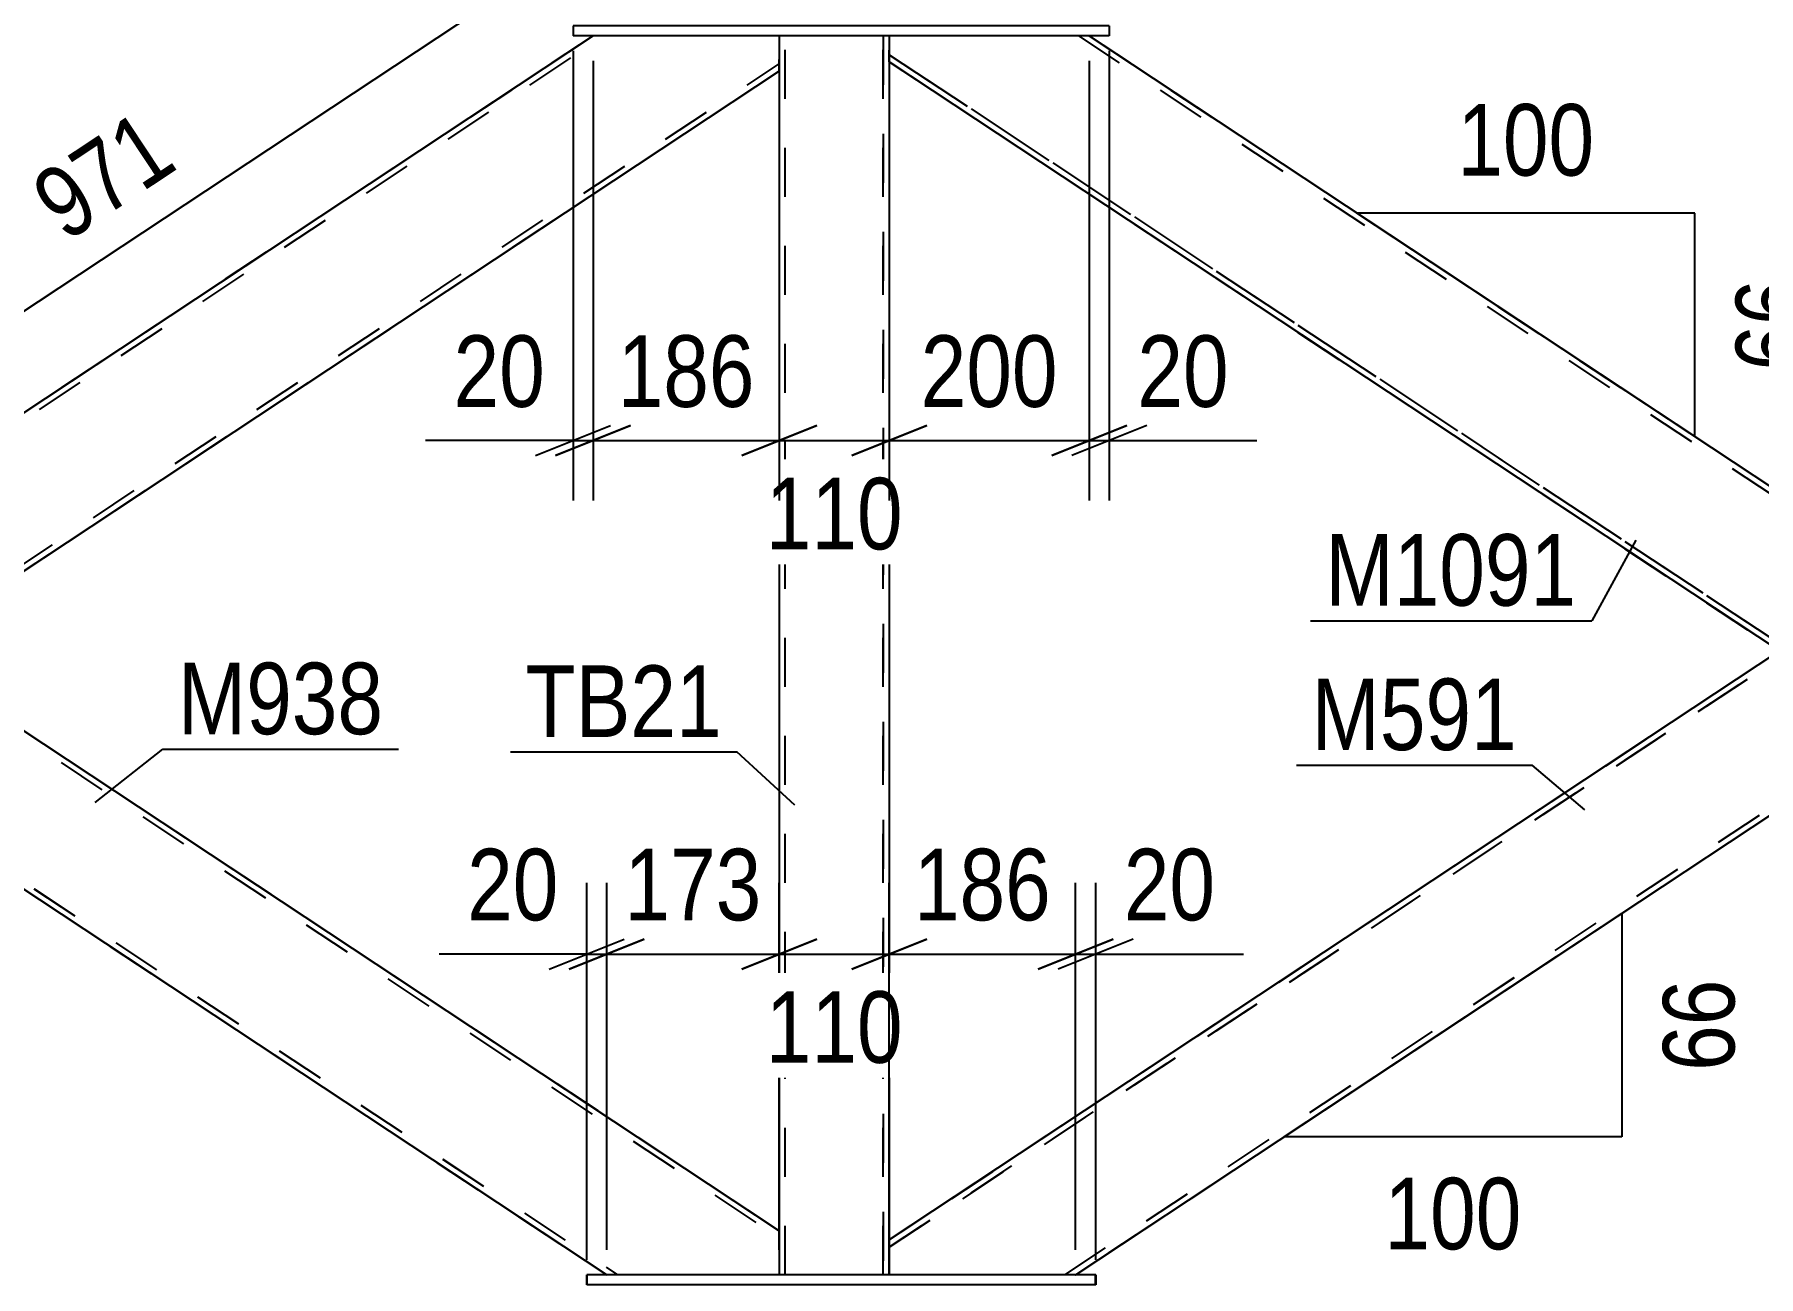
# Model space of a CAD drawing. Header units: millimetres. Extents: x -836 to 353, y -855 to -14.
# Drawn here: x -686.6 to -617.7, y -534.3 to -484.6 of the extents above; entities that cross this region are included whole.
import ezdxf

# ---------------------------------------------------------------- set-up
doc = ezdxf.new("R2010")
doc.units = ezdxf.units.MM
doc.linetypes.add('DXK_LINE_DOT2', pattern=[3.9198, 1.9599, -1.9599])
doc.styles.add('Arial Narrow', font='ARIALN.TTF', dxfattribs={"height": 0.2})

# ---------------------------------------------------------------- blocks, each defined once
blk = doc.blocks.new('Part-570393895-8430 - 8355')
at = {"color": 7, "linetype": 'DXK_LINE_DOT2'}
for p, q in [((-652.44, -484.704), (-656.841, -484.704)), ((-656.841, -484.704), (-656.841, -486.109)), ((-656.84, -484.704), (-656.84, -486.036)), ((-656.601, -534.263), (-656.601, -484.704)), ((-656.6, -534.263), (-656.6, -484.704)), ((-652.681, -534.263), (-652.681, -484.704)), ((-652.68, -484.704), (-652.68, -534.263)), ((-652.441, -484.704), (-652.441, -534.263)), ((-652.44, -484.704), (-652.44, -485.677)), ((-656.841, -532.499), (-656.841, -534.263)), ((-656.84, -532.572), (-656.84, -534.263)), ((-652.44, -532.932), (-652.44, -534.263)), ((-652.44, -534.263), (-656.841, -534.263))]:
    blk.add_line(p, q, dxfattribs=at)
at = {"color": 2, "linetype": 'Continuous'}
for p, q in [((-656.84, -486.036), (-656.84, -532.572)), ((-652.44, -485.677), (-652.44, -532.932)), ((-656.841, -486.109), (-656.841, -532.499))]:
    blk.add_line(p, q, dxfattribs=at)
blk = doc.blocks.new('Part-570393895-8460 - 8355')
at = {"color": 7, "linetype": 'DXK_LINE_DOT2'}
for p, q in [((-692.013, -509.388), (-696.542, -512.386)), ((-692.167, -509.49), (-696.451, -512.326)), ((-696.388, -512.284), (-692.103, -509.448)), ((-692.119, -509.459), (-692.167, -509.49)), ((-692.103, -509.448), (-692.119, -509.459)), ((-692.103, -509.448), (-692.103, -509.448)), ((-692.103, -509.448), (-656.84, -532.787)), ((-692.103, -509.448), (-656.84, -532.787)), ((-691.919, -509.326), (-692.013, -509.388)), ((-691.886, -509.304), (-691.919, -509.326)), ((-691.886, -509.304), (-656.84, -532.5)), ((-696.636, -512.448), (-696.669, -512.47)), ((-696.669, -512.47), (-663.742, -534.263)), ((-696.542, -512.386), (-696.636, -512.448)), ((-696.452, -512.326), (-696.435, -512.315)), ((-696.451, -512.326), (-696.452, -512.326)), ((-696.452, -512.326), (-663.307, -534.263)), ((-696.451, -512.326), (-663.307, -534.263)), ((-696.435, -512.315), (-696.388, -512.284)), ((-656.84, -532.5), (-656.84, -532.5)), ((-656.84, -532.5), (-656.84, -532.543)), ((-656.84, -532.543), (-656.84, -532.5)), ((-656.84, -532.543), (-656.84, -532.572)), ((-656.84, -532.668), (-656.84, -532.543)), ((-656.84, -532.787), (-656.84, -532.668)), ((-656.84, -532.787), (-656.84, -534.263)), ((-656.84, -532.787), (-656.84, -532.787)), ((-656.84, -532.809), (-656.84, -532.787)), ((-656.84, -532.787), (-656.84, -532.809)), ((-656.84, -532.872), (-656.84, -532.809)), ((-656.84, -532.809), (-656.84, -532.872)), ((-656.84, -532.872), (-656.84, -534.263)), ((-656.84, -532.872), (-656.84, -532.965)), ((-656.84, -532.965), (-656.84, -534.263)), ((-656.84, -534.263), (-663.742, -534.263))]:
    blk.add_line(p, q, dxfattribs=at)
at = {"color": 2, "linetype": 'Continuous'}
for p, q in [((-692.154, -509.482), (-696.4, -512.292)), ((-692.154, -509.482), (-691.919, -509.326)), ((-691.919, -509.326), (-691.885, -509.304)), ((-691.886, -509.304), (-691.885, -509.304)), ((-691.885, -509.304), (-656.84, -532.5)), ((-696.669, -512.47), (-696.636, -512.448)), ((-696.669, -512.47), (-696.669, -512.47)), ((-696.669, -512.47), (-663.742, -534.263)), ((-696.636, -512.448), (-696.541, -512.386)), ((-696.541, -512.386), (-696.4, -512.292)), ((-656.84, -532.572), (-656.84, -532.668)), ((-656.84, -532.668), (-656.84, -532.855)), ((-656.84, -532.855), (-656.84, -534.263))]:
    blk.add_line(p, q, dxfattribs=at)
blk = doc.blocks.new('Part-570393895-8465 - 8355')
at = {"color": 7, "linetype": 'DXK_LINE_DOT2'}
for p, q in [((-664.285, -484.704), (-739.162, -534.263)), ((-738.727, -534.263), (-663.85, -484.704)), ((-738.727, -534.263), (-663.85, -484.704)), ((-656.84, -484.704), (-664.285, -484.704)), ((-656.84, -484.704), (-656.84, -485.753)), ((-656.84, -484.704), (-656.84, -485.737)), ((-656.84, -484.704), (-656.84, -485.643)), ((-730.031, -534.263), (-656.84, -485.821)), ((-730.03, -534.263), (-656.84, -485.821)), ((-656.84, -485.737), (-656.84, -485.643)), ((-656.84, -485.737), (-656.84, -485.799)), ((-656.84, -485.799), (-656.84, -485.737)), ((-656.84, -485.94), (-656.84, -485.753)), ((-656.84, -485.799), (-656.84, -485.821)), ((-656.84, -485.821), (-656.84, -485.799)), ((-656.84, -485.821), (-656.84, -485.821)), ((-656.84, -486.065), (-656.84, -485.94)), ((-656.84, -486.065), (-656.84, -486.036)), ((-656.84, -486.109), (-656.84, -486.065)), ((-656.84, -486.065), (-656.84, -486.109)), ((-729.596, -534.263), (-656.84, -486.109)), ((-656.84, -486.109), (-656.84, -486.109))]:
    blk.add_line(p, q, dxfattribs=at)
at = {"color": 2, "linetype": 'Continuous'}
for p, q in [((-664.285, -484.704), (-696.669, -506.138)), ((-656.84, -484.704), (-656.84, -485.753)), ((-656.84, -485.94), (-656.84, -485.753)), ((-656.84, -486.036), (-656.84, -485.94)), ((-656.84, -486.109), (-691.885, -509.304))]:
    blk.add_line(p, q, dxfattribs=at)
blk = doc.blocks.new('Part-570393895-8511 - 8355')
at = {"color": 7, "linetype": 'DXK_LINE_DOT2'}
for p, q in [((-652.44, -533.152), (-579.242, -484.704)), ((-579.242, -484.704), (-652.44, -533.152)), ((-579.677, -484.704), (-652.44, -532.864)), ((-645.423, -534.263), (-570.545, -484.704)), ((-645.422, -534.263), (-570.545, -484.704)), ((-570.111, -484.704), (-644.988, -534.263)), ((-652.44, -532.864), (-652.44, -532.864)), ((-652.44, -532.908), (-652.44, -532.864)), ((-652.44, -532.864), (-652.44, -532.908)), ((-652.44, -532.908), (-652.44, -532.932)), ((-652.44, -532.908), (-652.44, -533.033)), ((-652.44, -533.033), (-652.44, -533.22)), ((-652.44, -533.152), (-652.44, -533.152)), ((-652.44, -533.174), (-652.44, -533.152)), ((-652.44, -533.152), (-652.44, -533.174)), ((-652.44, -533.236), (-652.44, -533.174)), ((-652.44, -533.174), (-652.44, -533.236)), ((-652.44, -534.263), (-652.44, -533.22)), ((-652.44, -533.236), (-652.44, -534.263)), ((-652.44, -533.236), (-652.44, -533.33)), ((-652.44, -533.33), (-652.44, -534.263)), ((-644.987, -534.263), (-652.44, -534.263)), ((-644.988, -534.263), (-644.987, -534.263))]:
    blk.add_line(p, q, dxfattribs=at)
at = {"color": 2, "linetype": 'Continuous'}
for p, q in [((-616.844, -509.304), (-652.44, -532.864)), ((-612.061, -512.47), (-644.987, -534.263)), ((-652.44, -532.932), (-652.44, -533.033)), ((-652.44, -533.22), (-652.44, -533.033)), ((-652.44, -533.22), (-652.44, -534.263))]:
    blk.add_line(p, q, dxfattribs=at)
blk = doc.blocks.new('Part-570393895-8822 - 8355')
at = {"color": 2, "linetype": 'Continuous'}
for p, q in [((-644.187, -534.263), (-664.542, -534.263)), ((-664.542, -534.663), (-664.542, -534.263)), ((-664.542, -534.263), (-664.542, -534.663)), ((-644.187, -534.263), (-644.187, -534.663)), ((-644.187, -534.663), (-664.542, -534.663))]:
    blk.add_line(p, q, dxfattribs=at)
at = {"color": 7, "linetype": 'DXK_LINE_DOT2'}
for p, q in [((-664.542, -534.263), (-664.542, -534.263)), ((-664.542, -534.263), (-664.542, -534.263)), ((-644.188, -534.663), (-644.188, -534.263)), ((-644.188, -534.263), (-644.187, -534.263)), ((-664.542, -534.663), (-664.542, -534.663)), ((-664.542, -534.663), (-664.542, -534.663)), ((-644.187, -534.663), (-644.188, -534.663))]:
    blk.add_line(p, q, dxfattribs=at)
blk = doc.blocks.new('Part-570393895-8901 - 8355')
at = {"color": 2, "linetype": 'Continuous'}
for p, q in [((-652.44, -484.704), (-652.44, -485.389)), ((-652.44, -485.575), (-652.44, -485.389)), ((-644.444, -484.704), (-612.061, -506.138)), ((-652.44, -485.676), (-652.44, -485.575)), ((-616.844, -509.304), (-652.44, -485.744)), ((-612.329, -506.316), (-616.575, -509.126)), ((-612.188, -506.223), (-612.329, -506.316)), ((-612.094, -506.16), (-612.188, -506.223)), ((-612.061, -506.138), (-612.094, -506.16)), ((-612.061, -506.138), (-612.061, -506.138)), ((-616.811, -509.282), (-616.844, -509.304)), ((-616.844, -509.304), (-616.844, -509.304)), ((-616.575, -509.126), (-616.811, -509.282))]:
    blk.add_line(p, q, dxfattribs=at)
at = {"color": 7, "linetype": 'DXK_LINE_DOT2'}
for p, q in [((-652.44, -484.704), (-652.44, -485.389)), ((-644.444, -484.704), (-652.44, -484.704)), ((-652.44, -484.704), (-652.44, -485.279)), ((-652.44, -484.704), (-652.44, -485.372)), ((-652.44, -485.372), (-652.44, -485.279)), ((-652.44, -485.372), (-652.44, -485.434)), ((-652.44, -485.434), (-652.44, -485.372)), ((-652.44, -485.389), (-652.44, -485.575)), ((-644.88, -484.704), (-612.278, -506.282)), ((-644.879, -484.704), (-612.278, -506.282)), ((-644.445, -484.704), (-612.061, -506.138)), ((-652.44, -485.434), (-652.44, -485.456)), ((-652.44, -485.456), (-652.44, -485.434)), ((-652.44, -485.456), (-616.626, -509.16)), ((-616.627, -509.16), (-652.44, -485.456)), ((-652.44, -485.456), (-652.44, -485.456)), ((-652.44, -485.575), (-652.44, -485.7)), ((-652.44, -485.7), (-652.44, -485.676)), ((-652.44, -485.7), (-652.44, -485.744)), ((-652.44, -485.744), (-652.44, -485.7)), ((-652.44, -485.744), (-616.844, -509.304)), ((-652.44, -485.744), (-652.44, -485.744)), ((-612.342, -506.324), (-616.627, -509.16)), ((-612.329, -506.316), (-616.576, -509.126)), ((-616.563, -509.118), (-612.278, -506.282)), ((-612.295, -506.293), (-612.342, -506.324)), ((-612.329, -506.316), (-612.094, -506.16)), ((-612.278, -506.282), (-612.295, -506.293)), ((-612.278, -506.282), (-612.278, -506.282)), ((-612.094, -506.16), (-612.061, -506.138)), ((-616.844, -509.304), (-616.811, -509.282)), ((-616.811, -509.282), (-616.717, -509.22)), ((-616.717, -509.22), (-616.576, -509.126)), ((-616.627, -509.16), (-616.626, -509.16)), ((-616.626, -509.16), (-616.61, -509.149)), ((-616.61, -509.149), (-616.563, -509.118))]:
    blk.add_line(p, q, dxfattribs=at)
blk = doc.blocks.new('Part-570393895-8927 - 8355')
at = {"color": 2, "linetype": 'Continuous'}
for p, q in [((-643.645, -484.304), (-665.085, -484.304)), ((-665.085, -484.304), (-665.085, -484.704)), ((-643.645, -484.304), (-643.645, -484.704)), ((-643.645, -484.704), (-665.085, -484.704))]:
    blk.add_line(p, q, dxfattribs=at)
blk = doc.blocks.new('StraightDimension-570393895-9558 - 8355')
at = {"color": 7, "linetype": 'Continuous'}
for p, q in [((-643.645, -485.304), (-643.645, -503.294)), ((-644.445, -485.704), (-644.445, -503.294)), ((-645.945, -501.494), (-642.945, -500.294)), ((-642.145, -500.294), (-645.145, -501.494)), ((-644.445, -500.894), (-643.645, -500.894)), ((-643.645, -500.894), (-637.739, -500.894)), ((-643.645, -500.894), (-637.739, -500.894))]:
    blk.add_line(p, q, dxfattribs=at)
at = {"color": 0}
blk.add_wipeout([(-638.264, -500.144), (-638.264, -495.944), (-643.12, -495.944), (-643.12, -500.144)], dxfattribs=at)
at = {"color": 3, "style": 'Arial Narrow'}
blk.add_text('20', height=2.8633, dxfattribs=at).set_placement((-642.52, -499.544))
blk = doc.blocks.new('StraightDimension-570393895-9654 - 8355')
at = {"color": 7, "linetype": 'Continuous'}
for p, q in [((-663.742, -533.263), (-663.742, -518.582)), ((-656.84, -533.263), (-656.84, -518.582)), ((-665.242, -522.032), (-662.242, -520.832)), ((-655.34, -520.832), (-658.34, -522.032)), ((-663.742, -521.432), (-656.84, -521.432))]:
    blk.add_line(p, q, dxfattribs=at)
at = {"color": 0}
blk.add_wipeout([(-656.949, -520.682), (-656.949, -516.482), (-663.633, -516.482), (-663.633, -520.682)], dxfattribs=at)
at = {"color": 3, "style": 'Arial Narrow'}
blk.add_text('173', height=2.8633, dxfattribs=at).set_placement((-663.033, -520.082))
blk = doc.blocks.new('StraightDimension-570393895-9540 - 8355')
at = {"color": 7, "linetype": 'Continuous'}
for p, q in [((-656.84, -485.704), (-656.84, -503.744)), ((-652.44, -485.704), (-652.44, -503.744)), ((-658.34, -501.494), (-655.34, -500.294)), ((-650.94, -500.294), (-653.94, -501.494)), ((-656.84, -500.894), (-652.44, -500.894))]:
    blk.add_line(p, q, dxfattribs=at)
at = {"color": 0}
blk.add_wipeout([(-651.298, -505.844), (-651.298, -501.644), (-657.982, -501.644), (-657.982, -505.844)], dxfattribs=at)
at = {"color": 3, "style": 'Arial Narrow'}
blk.add_text('110', height=2.8633, dxfattribs=at).set_placement((-657.382, -505.244))
blk = doc.blocks.new('StraightDimension-570393895-9662 - 8355')
at = {"color": 7, "linetype": 'Continuous'}
for p, q in [((-656.84, -533.263), (-656.84, -519.032)), ((-652.44, -533.263), (-652.44, -519.032)), ((-658.34, -522.032), (-655.34, -520.832)), ((-650.94, -520.832), (-653.94, -522.032)), ((-656.84, -521.432), (-652.44, -521.432))]:
    blk.add_line(p, q, dxfattribs=at)
at = {"color": 0}
blk.add_wipeout([(-651.298, -526.382), (-651.298, -522.182), (-657.982, -522.182), (-657.982, -526.382)], dxfattribs=at)
at = {"color": 3, "style": 'Arial Narrow'}
blk.add_text('110', height=2.8633, dxfattribs=at).set_placement((-657.382, -525.782))
blk = doc.blocks.new('StraightDimension-570393895-9390 - 8355')
at = {"color": 7, "linetype": 'Continuous'}
for p, q in [((-664.837, -483.87), (-667.728, -479.503)), ((-667.074, -483.208), (-665.235, -480.552)), ((-698.538, -503.314), (-666.155, -481.88)), ((-697.221, -505.304), (-700.111, -500.937)), ((-697.618, -501.986), (-699.458, -504.642))]:
    blk.add_line(p, q, dxfattribs=at)
at = {"color": 0}
blk.add_wipeout([(-679.973, -490.127), (-682.291, -486.624), (-687.865, -490.314), (-685.547, -493.816)], dxfattribs=at)
at = {"color": 3, "style": 'Arial Narrow'}
blk.add_text('971', height=2.8633, rotation=33.50084, dxfattribs=at).set_placement((-685.378, -492.985))
blk = doc.blocks.new('StraightDimension-570393895-9532 - 8355')
at = {"color": 7, "linetype": 'Continuous'}
for p, q in [((-664.285, -485.704), (-664.285, -503.294)), ((-656.84, -485.704), (-656.84, -503.294)), ((-665.785, -501.494), (-662.785, -500.294)), ((-655.34, -500.294), (-658.34, -501.494)), ((-664.285, -500.894), (-656.84, -500.894))]:
    blk.add_line(p, q, dxfattribs=at)
at = {"color": 0}
blk.add_wipeout([(-657.22, -500.144), (-657.22, -495.944), (-663.905, -495.944), (-663.905, -500.144)], dxfattribs=at)
at = {"color": 3, "style": 'Arial Narrow'}
blk.add_text('186', height=2.8633, dxfattribs=at).set_placement((-663.305, -499.544))
blk = doc.blocks.new('StraightDimension-570393895-9550 - 8355')
at = {"color": 7, "linetype": 'Continuous'}
for p, q in [((-652.44, -485.704), (-652.44, -503.294)), ((-644.445, -485.704), (-644.445, -503.294)), ((-653.94, -501.494), (-650.94, -500.294)), ((-642.945, -500.294), (-645.945, -501.494)), ((-652.44, -500.894), (-644.445, -500.894))]:
    blk.add_line(p, q, dxfattribs=at)
at = {"color": 0}
blk.add_wipeout([(-645.1, -500.144), (-645.1, -495.944), (-651.785, -495.944), (-651.785, -500.144)], dxfattribs=at)
at = {"color": 3, "style": 'Arial Narrow'}
blk.add_text('200', height=2.8633, dxfattribs=at).set_placement((-651.185, -499.544))
blk = doc.blocks.new('StraightDimension-570393895-9566 - 8355')
at = {"color": 7, "linetype": 'Continuous'}
for p, q in [((-665.085, -485.304), (-665.085, -503.294)), ((-664.285, -485.704), (-664.285, -503.294)), ((-666.585, -501.494), (-663.585, -500.294)), ((-662.785, -500.294), (-665.785, -501.494)), ((-665.085, -500.894), (-670.991, -500.894)), ((-665.085, -500.894), (-670.991, -500.894)), ((-665.085, -500.894), (-664.285, -500.894))]:
    blk.add_line(p, q, dxfattribs=at)
at = {"color": 0}
blk.add_wipeout([(-665.61, -500.144), (-665.61, -495.944), (-670.466, -495.944), (-670.466, -500.144)], dxfattribs=at)
at = {"color": 3, "style": 'Arial Narrow'}
blk.add_text('20', height=2.8633, dxfattribs=at).set_placement((-669.866, -499.544))
blk = doc.blocks.new('StraightDimension-570393895-9672 - 8355')
at = {"color": 7, "linetype": 'Continuous'}
for p, q in [((-652.44, -533.263), (-652.44, -518.582)), ((-644.988, -533.263), (-644.988, -518.582)), ((-653.94, -522.032), (-650.94, -520.832)), ((-643.488, -520.832), (-646.488, -522.032)), ((-652.44, -521.432), (-644.988, -521.432))]:
    blk.add_line(p, q, dxfattribs=at)
at = {"color": 0}
blk.add_wipeout([(-645.372, -520.682), (-645.372, -516.482), (-652.056, -516.482), (-652.056, -520.682)], dxfattribs=at)
at = {"color": 3, "style": 'Arial Narrow'}
blk.add_text('186', height=2.8633, dxfattribs=at).set_placement((-651.456, -520.082))
blk = doc.blocks.new('StraightDimension-570393895-9680 - 8355')
at = {"color": 7, "linetype": 'Continuous'}
for p, q in [((-644.988, -533.263), (-644.988, -518.582)), ((-644.187, -533.663), (-644.187, -518.582)), ((-646.488, -522.032), (-643.488, -520.832)), ((-642.687, -520.832), (-645.687, -522.032)), ((-644.988, -521.432), (-644.187, -521.432)), ((-644.187, -521.432), (-638.281, -521.432)), ((-644.187, -521.432), (-638.281, -521.432))]:
    blk.add_line(p, q, dxfattribs=at)
at = {"color": 0}
blk.add_wipeout([(-638.806, -520.682), (-638.806, -516.482), (-643.662, -516.482), (-643.662, -520.682)], dxfattribs=at)
at = {"color": 3, "style": 'Arial Narrow'}
blk.add_text('20', height=2.8633, dxfattribs=at).set_placement((-643.062, -520.082))
blk = doc.blocks.new('StraightDimension-570393895-9688 - 8355')
at = {"color": 7, "linetype": 'Continuous'}
for p, q in [((-664.542, -533.663), (-664.542, -518.582)), ((-663.742, -533.263), (-663.742, -518.582)), ((-666.042, -522.032), (-663.042, -520.832)), ((-662.242, -520.832), (-665.242, -522.032)), ((-664.542, -521.432), (-670.448, -521.432)), ((-664.542, -521.432), (-670.448, -521.432)), ((-664.542, -521.432), (-663.742, -521.432))]:
    blk.add_line(p, q, dxfattribs=at)
at = {"color": 0}
blk.add_wipeout([(-665.067, -520.682), (-665.067, -516.482), (-669.923, -516.482), (-669.923, -520.682)], dxfattribs=at)
at = {"color": 3, "style": 'Arial Narrow'}
blk.add_text('20', height=2.8633, dxfattribs=at).set_placement((-669.323, -520.082))
blk = doc.blocks.new('AngleDimension-570393895-25129 - 8355')
at = {"color": 7, "linetype": 'Continuous'}
for p, q in [((-623.139, -519.802), (-636.648, -528.744)), ((-623.139, -519.802), (-623.139, -528.744)), ((-625.773, -521.545), (-636.648, -528.744)), ((-623.139, -528.744), (-636.648, -528.744))]:
    blk.add_line(p, q, dxfattribs=at)
at = {"color": 0}
for points in [[(-618.039, -521.845), (-622.239, -521.845), (-622.239, -526.701), (-618.039, -526.701)], [(-626.551, -533.844), (-626.551, -529.644), (-633.236, -529.644), (-633.236, -533.844)]]:
    blk.add_wipeout(points, dxfattribs=at)
at = {"color": 3, "style": 'Arial Narrow'}
blk.add_text('66', height=2.8633, rotation=90.00021, dxfattribs=at).set_placement((-618.639, -526.101))
blk.add_text('100', height=2.8633, dxfattribs=at).set_placement((-632.636, -533.244))
blk = doc.blocks.new('AngleDimension-570393895-25131 - 8355')
at = {"color": 7, "linetype": 'Continuous'}
for p, q in [((-633.027, -492.261), (-633.738, -491.791)), ((-620.229, -491.791), (-633.738, -491.791)), ((-620.229, -500.732), (-633.738, -491.791)), ((-620.229, -500.732), (-620.229, -491.791))]:
    blk.add_line(p, q, dxfattribs=at)
at = {"color": 0}
for points in [[(-623.641, -490.891), (-623.641, -486.691), (-630.326, -486.691), (-630.326, -490.891)], [(-615.129, -493.833), (-619.329, -493.833), (-619.329, -498.69), (-615.129, -498.689)]]:
    blk.add_wipeout(points, dxfattribs=at)
at = {"color": 3, "style": 'Arial Narrow'}
blk.add_text('100', height=2.8633, dxfattribs=at).set_placement((-629.726, -490.291))
blk.add_text('66', height=2.8633, rotation=90.00021, dxfattribs=at).set_placement((-615.729, -498.09))
blk = doc.blocks.new('Mark-570393895-8456 - 8355')
at = {"color": 30, "linetype": 'Continuous'}
for p, q in [((-684.2, -515.364), (-681.491, -513.237)), ((-681.491, -513.237), (-672.067, -513.237))]:
    blk.add_line(p, q, dxfattribs=at)
at = {"color": 0}
blk.add_wipeout([(-672.667, -512.637), (-672.667, -509.637), (-680.891, -509.637), (-680.891, -512.637)], dxfattribs=at)
blk.add_wipeout([(-672.667, -512.637), (-672.667, -509.637), (-680.891, -509.637), (-680.891, -512.637)], dxfattribs=at)
at = {"color": 3, "style": 'Arial Narrow'}
blk.add_text('M938', height=2.8633, dxfattribs=at).set_placement((-680.891, -512.637))
blk = doc.blocks.new('Mark-570393895-8426 - 8355')
at = {"color": 30, "linetype": 'Continuous'}
for p in [(-667.588, -513.348), (-656.215, -515.479)]:
    blk.add_line(p, (-658.533, -513.348), dxfattribs=at)
at = {"color": 0}
blk.add_wipeout([(-659.133, -512.748), (-659.133, -509.748), (-666.988, -509.748), (-666.988, -512.748)], dxfattribs=at)
blk.add_wipeout([(-659.133, -512.748), (-659.133, -509.748), (-666.988, -509.748), (-666.988, -512.748)], dxfattribs=at)
at = {"color": 3, "style": 'Arial Narrow'}
blk.add_text('TB21', height=2.8633, dxfattribs=at).set_placement((-666.988, -512.748))
blk = doc.blocks.new('Mark-570393895-8507 - 8355')
at = {"color": 30, "linetype": 'Continuous'}
for p in [(-636.154, -513.872), (-624.626, -515.662)]:
    blk.add_line(p, (-626.731, -513.872), dxfattribs=at)
at = {"color": 0}
blk.add_wipeout([(-627.331, -513.272), (-627.331, -510.272), (-635.554, -510.272), (-635.554, -513.272)], dxfattribs=at)
blk.add_wipeout([(-627.331, -513.272), (-627.331, -510.272), (-635.554, -510.272), (-635.554, -513.272)], dxfattribs=at)
at = {"color": 3, "style": 'Arial Narrow'}
blk.add_text('M591', height=2.8633, dxfattribs=at).set_placement((-635.554, -513.272))
blk = doc.blocks.new('Mark-570393895-8897 - 8355')
at = {"color": 30, "linetype": 'Continuous'}
for p in [(-622.583, -504.879), (-635.601, -508.096)]:
    blk.add_line(p, (-624.349, -508.096), dxfattribs=at)
at = {"color": 0}
blk.add_wipeout([(-624.949, -507.496), (-624.949, -504.496), (-635.001, -504.496), (-635.001, -507.496)], dxfattribs=at)
blk.add_wipeout([(-624.949, -507.496), (-624.949, -504.496), (-635.001, -504.496), (-635.001, -507.496)], dxfattribs=at)
at = {"color": 3, "style": 'Arial Narrow'}
blk.add_text('M1091', height=2.8633, dxfattribs=at).set_placement((-635.001, -507.496))

msp = doc.modelspace()

# ---------------------------------------------------------------- block references
for name in ['Part-570393895-8927 - 8355', 'Part-570393895-8465 - 8355', 'Part-570393895-8430 - 8355', 'Part-570393895-8511 - 8355', 'Part-570393895-8901 - 8355', 'Part-570393895-8460 - 8355', 'Part-570393895-8822 - 8355']:
    msp.add_blockref(name, (0, 0))

# ---------------------------------------------------------------- next in the draw order: block references
for name in ['StraightDimension-570393895-9390 - 8355', 'StraightDimension-570393895-9558 - 8355', 'StraightDimension-570393895-9540 - 8355', 'AngleDimension-570393895-25131 - 8355', 'Mark-570393895-8897 - 8355', 'Mark-570393895-8456 - 8355', 'Mark-570393895-8426 - 8355', 'Mark-570393895-8507 - 8355', 'StraightDimension-570393895-9654 - 8355', 'AngleDimension-570393895-25129 - 8355']:
    msp.add_blockref(name, (0, 0))

# ---------------------------------------------------------------- next in the draw order: block references
for name in ['StraightDimension-570393895-9532 - 8355', 'StraightDimension-570393895-9550 - 8355', 'StraightDimension-570393895-9688 - 8355', 'StraightDimension-570393895-9662 - 8355']:
    msp.add_blockref(name, (0, 0))

# ---------------------------------------------------------------- next in the draw order: block references
for name in ['StraightDimension-570393895-9566 - 8355', 'StraightDimension-570393895-9672 - 8355']:
    msp.add_blockref(name, (0, 0))

# ---------------------------------------------------------------- next in the draw order: block references
msp.add_blockref('StraightDimension-570393895-9680 - 8355', (0, 0))

doc.saveas('drawing.dxf')
